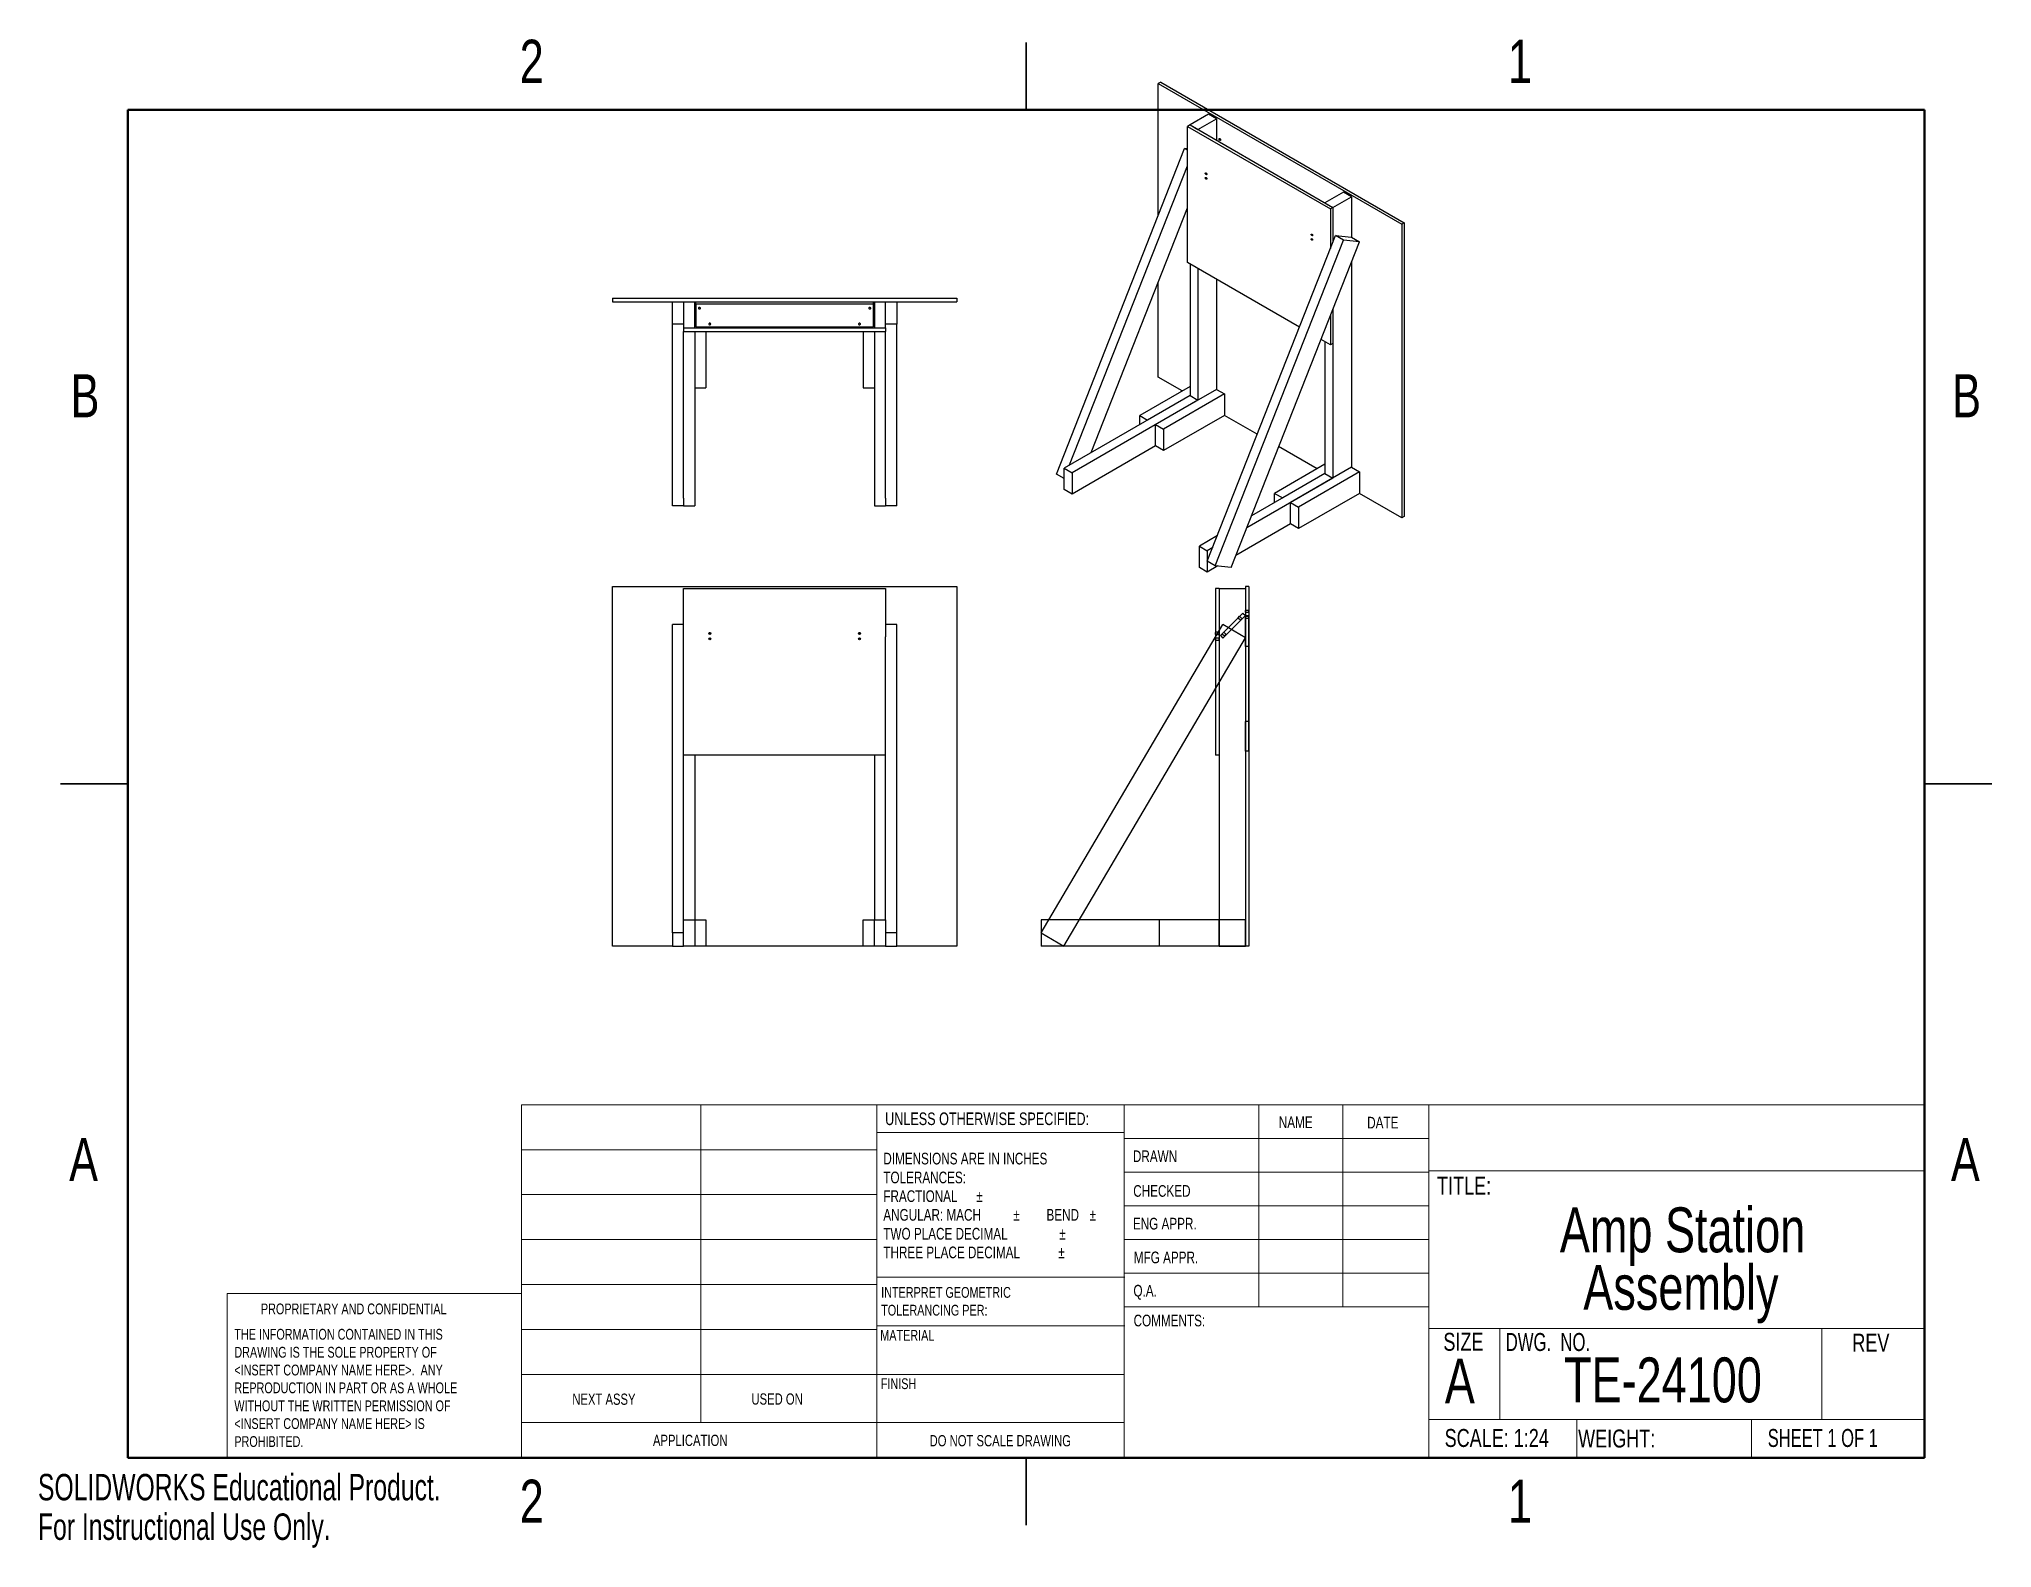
# Model space of a CAD drawing. Header units: inches. Extents: x 0 to 10.9, y 0 to 8.4.
import ezdxf

# ---------------------------------------------------------------- set-up
doc = ezdxf.new("R2010")
doc.units = ezdxf.units.IN
doc.header["$MEASUREMENT"] = 0
doc.styles.add('SLDTEXTSTYLE0', font='TXT', dxfattribs={"width": 0.75})
doc.styles.add('SLDTEXTSTYLE1', font='TXT', dxfattribs={"width": 0.6875})
doc.styles.add('SLDTEXTSTYLE2', font='TXT', dxfattribs={"width": 0.694444})
doc.styles.add('SLDTEXTSTYLE3', font='TXT', dxfattribs={"width": 0.7})

msp = doc.modelspace()

# ---------------------------------------------------------------- linework, layer by layer
at = {"color": 7, "linetype": 'Continuous', "lineweight": 25}
for p, q in [((5.5, 8.375), (5.5, 8)), ((5.5, 8), (5.5, 8.375)), ((6.249, 8.154), (6.235, 8.146)), ((6.249, 8.154), (7.604, 7.371)), ((6.235, 8.146), (7.59, 7.363)), ((6.235, 7.413), (6.235, 8.146)), ((6.515, 7.975), (6.412, 7.916)), ((6.456, 7.89), (6.559, 7.95)), ((6.559, 7.95), (6.515, 7.975)), ((6.559, 7.95), (6.559, 7.831)), ((6.412, 7.916), (6.398, 7.908)), ((6.398, 7.151), (6.398, 7.908)), ((6.398, 7.908), (7.194, 7.449)), ((6.412, 7.916), (7.207, 7.457)), ((6.412, 7.916), (6.456, 7.89)), ((5.668, 5.973), (6.382, 7.785)), ((6.382, 7.785), (6.398, 7.784)), ((6.398, 7.776), (6.382, 7.785)), ((5.742, 6.024), (6.398, 7.689)), ((7.266, 7.542), (7.163, 7.482)), ((7.207, 7.457), (7.311, 7.516)), ((7.311, 7.516), (7.266, 7.542)), ((7.311, 7.516), (7.311, 7.291)), ((5.862, 6.093), (6.398, 7.454)), ((7.163, 7.482), (7.207, 7.457)), ((7.207, 7.457), (7.194, 7.449)), ((7.194, 7.449), (7.194, 7.229)), ((7.207, 7.457), (7.207, 7.264)), ((6.508, 5.489), (7.222, 7.301)), ((7.266, 7.275), (7.222, 7.301)), ((7.222, 7.301), (7.311, 7.291)), ((7.311, 7.291), (7.355, 7.266)), ((7.604, 7.371), (7.59, 7.363)), ((7.59, 7.363), (7.59, 5.73)), ((7.604, 7.371), (7.604, 5.738)), ((6.552, 5.463), (7.266, 7.275)), ((6.641, 5.454), (7.355, 7.266)), ((7.355, 7.266), (7.266, 7.275)), ((7.021, 6.791), (6.398, 7.151)), ((6.412, 7.143), (6.412, 6.41)), ((6.456, 7.117), (6.456, 6.385)), ((7.311, 7.154), (7.311, 6.011)), ((6.235, 6.512), (6.235, 7.04)), ((6.559, 7.058), (6.559, 6.444)), ((3.197, 6.952), (3.197, 6.932)), ((3.197, 6.952), (5.114, 6.952)), ((3.197, 6.932), (5.114, 6.932)), ((3.531, 6.807), (3.531, 6.932)), ((3.593, 6.932), (3.593, 6.787)), ((3.656, 6.787), (3.656, 6.932)), ((3.661, 6.919), (3.661, 6.932)), ((4.65, 6.919), (3.661, 6.919)), ((3.661, 6.919), (3.661, 6.793)), ((4.65, 6.919), (4.65, 6.932)), ((4.65, 6.793), (4.65, 6.919)), ((4.656, 6.932), (4.656, 6.787)), ((4.718, 6.787), (4.718, 6.932)), ((4.781, 6.932), (4.781, 6.807)), ((5.114, 6.952), (5.114, 6.932)), ((7.194, 6.857), (7.194, 6.692)), ((7.207, 6.892), (7.207, 6.7)), ((7.207, 6.892), (7.207, 5.951)), ((3.593, 6.807), (3.531, 6.807)), ((3.531, 5.797), (3.531, 6.807)), ((3.593, 6.787), (3.593, 6.767)), ((3.593, 6.787), (4.718, 6.787)), ((3.593, 6.787), (3.656, 6.787)), ((3.593, 6.767), (4.718, 6.767)), ((3.593, 5.839), (3.593, 6.767)), ((3.656, 6.767), (3.656, 6.453)), ((3.656, 6.767), (3.656, 5.797)), ((3.661, 6.793), (4.65, 6.793)), ((3.718, 6.793), (3.718, 6.787)), ((3.718, 6.767), (3.718, 6.453)), ((4.593, 6.793), (4.593, 6.787)), ((4.593, 6.767), (4.593, 6.453)), ((4.656, 6.787), (4.718, 6.787)), ((4.656, 6.767), (4.656, 6.453)), ((4.656, 6.767), (4.656, 5.797)), ((4.781, 6.807), (4.718, 6.807)), ((4.718, 6.787), (4.718, 6.767)), ((4.718, 5.839), (4.718, 6.767)), ((4.781, 5.797), (4.781, 6.807)), ((7.194, 6.692), (7.141, 6.722)), ((7.163, 6.709), (7.163, 5.977)), ((7.207, 6.7), (7.194, 6.692)), ((3.656, 6.453), (3.718, 6.453)), ((4.593, 6.453), (4.656, 6.453)), ((6.412, 6.461), (6.132, 6.3)), ((6.559, 6.444), (6.22, 6.249)), ((6.368, 6.436), (6.235, 6.512)), ((6.603, 6.419), (6.265, 6.223)), ((6.559, 6.444), (6.603, 6.419)), ((6.603, 6.419), (6.603, 6.3)), ((6.412, 6.41), (5.712, 6.006)), ((6.456, 6.385), (5.756, 5.981)), ((6.412, 6.41), (6.176, 6.274)), ((6.412, 6.41), (6.456, 6.385)), ((6.132, 6.3), (6.176, 6.274)), ((6.132, 6.249), (6.132, 6.3)), ((6.22, 6.249), (6.265, 6.223)), ((6.22, 6.13), (6.22, 6.249)), ((6.603, 6.3), (6.265, 6.104)), ((6.265, 6.223), (6.265, 6.104)), ((6.786, 6.195), (6.603, 6.3)), ((6.22, 6.13), (5.756, 5.862)), ((6.265, 6.104), (6.22, 6.13)), ((7.119, 6.002), (6.905, 6.126)), ((5.712, 6.006), (5.756, 5.981)), ((5.712, 5.887), (5.712, 6.006)), ((5.756, 5.981), (5.756, 5.862)), ((7.163, 6.028), (6.883, 5.866)), ((7.311, 6.011), (6.972, 5.815)), ((7.355, 5.985), (7.016, 5.79)), ((7.311, 6.011), (7.355, 5.985)), ((7.355, 5.985), (7.355, 5.866)), ((5.712, 5.948), (5.668, 5.973)), ((5.756, 5.862), (5.712, 5.887)), ((7.207, 5.951), (6.728, 5.674)), ((7.163, 5.977), (6.754, 5.74)), ((7.163, 5.977), (6.928, 5.841)), ((7.163, 5.977), (7.207, 5.951)), ((3.593, 5.797), (3.531, 5.797)), ((3.593, 5.839), (3.593, 5.797)), ((3.593, 5.797), (3.656, 5.797)), ((4.656, 5.797), (4.718, 5.797)), ((4.718, 5.839), (4.718, 5.797)), ((4.781, 5.797), (4.718, 5.797)), ((6.883, 5.866), (6.928, 5.841)), ((6.883, 5.815), (6.883, 5.866)), ((6.972, 5.815), (7.016, 5.79)), ((6.972, 5.696), (6.972, 5.815)), ((7.355, 5.866), (7.016, 5.671)), ((7.016, 5.79), (7.016, 5.671)), ((7.59, 5.73), (7.355, 5.866)), ((6.972, 5.696), (6.667, 5.52)), ((7.016, 5.671), (6.972, 5.696)), ((7.604, 5.738), (7.59, 5.73)), ((6.564, 5.631), (6.464, 5.573)), ((6.464, 5.573), (6.508, 5.547)), ((6.464, 5.454), (6.464, 5.573)), ((6.538, 5.565), (6.508, 5.547)), ((6.508, 5.547), (6.508, 5.428)), ((6.508, 5.428), (6.464, 5.454)), ((6.552, 5.463), (6.508, 5.489)), ((6.566, 5.462), (6.508, 5.428)), ((6.641, 5.454), (6.552, 5.463)), ((3.197, 3.347), (3.197, 5.347)), ((3.197, 5.347), (5.114, 5.347)), ((3.593, 5.337), (4.718, 5.337)), ((3.593, 5.068), (3.593, 5.337)), ((4.718, 5.337), (4.718, 5.068)), ((5.114, 5.347), (5.114, 3.347)), ((6.574, 5.337), (6.554, 5.337)), ((6.554, 5.337), (6.554, 4.41)), ((6.574, 5.337), (6.574, 3.347)), ((6.574, 5.337), (6.72, 5.337)), ((6.574, 5.337), (6.574, 4.41)), ((6.739, 5.347), (6.72, 5.347)), ((6.72, 5.347), (6.72, 3.347)), ((6.72, 5.337), (6.72, 3.347)), ((6.739, 5.347), (6.739, 3.347)), ((3.531, 3.421), (3.531, 5.136)), ((3.593, 5.136), (3.531, 5.136)), ((4.781, 5.136), (4.718, 5.136)), ((4.781, 3.421), (4.781, 5.136)), ((5.584, 3.421), (6.594, 5.136)), ((6.706, 5.2), (6.581, 5.075)), ((6.72, 5.062), (6.594, 5.136)), ((6.72, 5.186), (6.595, 5.061)), ((6.68, 5.174), (6.688, 5.182)), ((6.68, 5.174), (6.688, 5.182)), ((6.68, 5.174), (6.694, 5.16)), ((6.68, 5.174), (6.694, 5.16)), ((6.702, 5.168), (6.688, 5.182)), ((6.702, 5.168), (6.688, 5.182)), ((6.694, 5.16), (6.702, 5.168)), ((6.694, 5.16), (6.702, 5.168)), ((6.706, 5.2), (6.72, 5.186)), ((6.739, 5.215), (6.72, 5.215)), ((6.739, 5.215), (6.72, 5.215)), ((6.72, 5.204), (6.72, 5.215)), ((6.72, 5.204), (6.72, 5.215)), ((6.72, 5.204), (6.739, 5.204)), ((6.72, 5.204), (6.739, 5.204)), ((6.739, 5.184), (6.72, 5.184)), ((6.739, 5.184), (6.72, 5.184)), ((6.72, 5.172), (6.72, 5.184)), ((6.72, 5.172), (6.72, 5.184)), ((6.739, 5.181), (6.72, 5.181)), ((6.72, 5.014), (6.72, 5.181)), ((6.72, 5.181), (6.72, 5.014)), ((6.72, 5.172), (6.739, 5.172)), ((6.72, 5.172), (6.739, 5.172)), ((6.739, 5.204), (6.739, 5.215)), ((6.739, 5.204), (6.739, 5.215)), ((6.739, 5.172), (6.739, 5.184)), ((6.739, 5.172), (6.739, 5.184)), ((6.739, 5.014), (6.739, 5.181)), ((6.739, 5.181), (6.739, 5.014)), ((3.593, 3.493), (3.593, 5.068)), ((3.737, 5.061), (3.741, 5.061)), ((4.57, 5.061), (4.575, 5.061)), ((4.718, 3.493), (4.718, 5.068)), ((5.71, 3.347), (6.72, 5.062)), ((6.574, 5.093), (6.554, 5.093)), ((6.574, 5.093), (6.554, 5.093)), ((6.554, 5.081), (6.554, 5.092)), ((6.554, 5.081), (6.554, 5.092)), ((6.554, 5.081), (6.574, 5.081)), ((6.554, 5.081), (6.574, 5.081)), ((6.574, 5.061), (6.554, 5.061)), ((6.574, 5.061), (6.554, 5.061)), ((6.554, 5.05), (6.554, 5.061)), ((6.554, 5.05), (6.554, 5.061)), ((6.554, 5.05), (6.574, 5.05)), ((6.554, 5.05), (6.574, 5.05)), ((6.574, 5.081), (6.574, 5.092)), ((6.574, 5.081), (6.574, 5.092)), ((6.574, 5.05), (6.574, 5.061)), ((6.574, 5.05), (6.574, 5.061)), ((6.581, 5.075), (6.595, 5.061)), ((6.591, 5.085), (6.6, 5.093)), ((6.591, 5.085), (6.6, 5.093)), ((6.591, 5.085), (6.605, 5.071)), ((6.591, 5.085), (6.605, 5.071)), ((6.613, 5.08), (6.6, 5.093)), ((6.613, 5.08), (6.6, 5.093)), ((6.605, 5.071), (6.613, 5.08)), ((6.605, 5.071), (6.613, 5.08)), ((6.739, 5.014), (6.72, 5.014)), ((6.72, 5.014), (6.72, 4.597)), ((6.739, 4.597), (6.739, 5.014)), ((6.739, 4.597), (6.72, 4.597)), ((6.72, 4.597), (6.72, 4.431)), ((6.72, 4.431), (6.72, 4.597)), ((6.739, 4.431), (6.739, 4.597)), ((6.739, 4.597), (6.739, 4.431)), ((4.718, 4.41), (3.593, 4.41)), ((3.656, 4.41), (3.656, 3.493)), ((4.656, 4.41), (4.656, 3.493)), ((6.574, 4.41), (6.554, 4.41)), ((6.739, 4.431), (6.72, 4.431)), ((0.125, 4.25), (0.5, 4.25)), ((0.5, 4.25), (0.125, 4.25)), ((10.875, 4.25), (10.5, 4.25)), ((10.5, 4.25), (10.875, 4.25)), ((3.593, 3.347), (3.593, 3.493)), ((3.593, 3.493), (3.656, 3.493)), ((3.656, 3.493), (3.718, 3.493)), ((3.656, 3.493), (3.656, 3.347)), ((3.718, 3.493), (3.718, 3.347)), ((4.593, 3.347), (4.593, 3.493)), ((4.593, 3.493), (4.656, 3.493)), ((4.656, 3.493), (4.718, 3.493)), ((4.656, 3.347), (4.656, 3.493)), ((4.718, 3.493), (4.718, 3.347)), ((5.584, 3.493), (5.584, 3.347)), ((6.574, 3.493), (5.584, 3.493)), ((6.241, 3.493), (6.241, 3.347)), ((6.72, 3.493), (6.241, 3.493)), ((6.574, 3.347), (6.574, 3.493)), ((6.72, 3.347), (6.72, 3.493)), ((3.593, 3.421), (3.531, 3.421)), ((3.531, 3.421), (3.531, 3.347)), ((4.781, 3.421), (4.718, 3.421)), ((4.781, 3.347), (4.781, 3.421)), ((5.584, 3.421), (5.71, 3.347)), ((3.531, 3.347), (3.197, 3.347)), ((3.531, 3.347), (3.593, 3.347)), ((3.656, 3.347), (3.593, 3.347)), ((3.718, 3.347), (3.656, 3.347)), ((4.593, 3.347), (3.718, 3.347)), ((4.656, 3.347), (4.593, 3.347)), ((4.718, 3.347), (4.656, 3.347)), ((4.718, 3.347), (4.781, 3.347)), ((5.114, 3.347), (4.781, 3.347)), ((6.574, 3.347), (5.584, 3.347)), ((6.72, 3.347), (6.241, 3.347)), ((6.574, 3.347), (6.72, 3.347)), ((6.739, 3.347), (6.72, 3.347)), ((5.5, 0.125), (5.5, 0.5)), ((5.5, 0.5), (5.5, 0.125))]:
    msp.add_line(p, q, dxfattribs=at)
at = {"color": 7, "linetype": 'Continuous', "lineweight": 50}
for p, q in [((0.5, 0.5), (0.5, 8)), ((0.5, 8), (10.5, 8)), ((10.5, 8), (10.5, 0.5)), ((10.5, 0.5), (0.5, 0.5))]:
    msp.add_line(p, q, dxfattribs=at)
at = {"color": 7, "linetype": 'Continuous', "lineweight": 18}
for p, q in [((2.691, 2.464), (10.5, 2.464)), ((2.691, 0.5), (2.691, 2.464)), ((3.689, 2.464), (3.689, 0.696)), ((4.668, 0.5), (4.668, 2.464)), ((6.045, 2.464), (6.045, 0.5)), ((6.794, 2.464), (6.794, 1.339)), ((7.262, 2.464), (7.262, 1.339)), ((7.741, 2.464), (7.741, 0.5)), ((6.045, 2.31), (4.668, 2.31)), ((2.691, 2.214), (4.668, 2.214)), ((6.045, 2.277), (7.741, 2.277)), ((6.045, 2.089), (7.741, 2.089)), ((7.741, 2.097), (10.5, 2.097)), ((2.691, 1.964), (4.668, 1.964)), ((6.045, 1.902), (7.741, 1.902)), ((2.691, 1.714), (4.668, 1.714)), ((7.741, 1.714), (6.045, 1.714)), ((7.741, 1.527), (6.045, 1.527)), ((1.054, 0.5), (1.054, 1.414)), ((2.691, 1.414), (1.054, 1.414)), ((2.691, 1.464), (4.668, 1.464)), ((4.668, 1.504), (6.05, 1.504)), ((7.741, 1.339), (6.05, 1.339)), ((2.691, 1.214), (4.668, 1.214)), ((4.668, 1.234), (6.05, 1.234)), ((7.741, 1.22), (10.5, 1.22)), ((8.137, 1.22), (8.137, 0.713)), ((9.928, 1.22), (9.928, 0.713)), ((2.691, 0.964), (4.668, 0.964)), ((4.668, 0.964), (6.045, 0.964)), ((2.691, 0.696), (6.045, 0.696)), ((7.741, 0.713), (10.5, 0.713)), ((8.564, 0.713), (8.564, 0.5)), ((9.536, 0.713), (9.536, 0.5))]:
    msp.add_line(p, q, dxfattribs=at)
at = {"color": 7, "linetype": 'Continuous', "lineweight": 25, "flags": 128}
for points in [[(6.574, 7.838), (6.574, 7.839), (6.574, 7.84), (6.575, 7.84), (6.577, 7.84), (6.578, 7.84), (6.579, 7.839), (6.581, 7.837), (6.581, 7.835), (6.582, 7.834), (6.582, 7.832), (6.581, 7.831), (6.581, 7.83), (6.579, 7.83), (6.578, 7.83), (6.577, 7.831), (6.575, 7.832), (6.574, 7.834), (6.574, 7.836), (6.574, 7.838)], [(6.501, 7.64), (6.5, 7.641), (6.499, 7.642), (6.498, 7.644), (6.497, 7.645), (6.497, 7.647), (6.498, 7.648), (6.498, 7.649), (6.499, 7.649), (6.501, 7.649), (6.502, 7.648), (6.503, 7.647), (6.504, 7.646), (6.505, 7.644), (6.505, 7.642), (6.505, 7.641), (6.505, 7.64), (6.504, 7.639), (6.503, 7.639), (6.501, 7.64)], [(6.501, 7.614), (6.5, 7.615), (6.499, 7.617), (6.498, 7.618), (6.497, 7.62), (6.497, 7.621), (6.498, 7.623), (6.498, 7.624), (6.499, 7.624), (6.501, 7.624), (6.502, 7.623), (6.503, 7.622), (6.504, 7.62), (6.505, 7.619), (6.505, 7.617), (6.505, 7.615), (6.505, 7.614), (6.504, 7.614), (6.503, 7.614), (6.501, 7.614)], [(7.091, 7.3), (7.089, 7.301), (7.088, 7.302), (7.087, 7.304), (7.087, 7.305), (7.087, 7.307), (7.087, 7.308), (7.088, 7.309), (7.089, 7.309), (7.09, 7.309), (7.091, 7.308), (7.092, 7.307), (7.093, 7.306), (7.094, 7.304), (7.094, 7.302), (7.094, 7.301), (7.094, 7.3), (7.093, 7.299), (7.092, 7.299), (7.091, 7.3)], [(7.091, 7.274), (7.089, 7.275), (7.088, 7.276), (7.087, 7.278), (7.087, 7.28), (7.087, 7.281), (7.087, 7.283), (7.088, 7.283), (7.089, 7.284), (7.09, 7.283), (7.091, 7.283), (7.092, 7.282), (7.093, 7.28), (7.094, 7.278), (7.094, 7.277), (7.094, 7.275), (7.094, 7.274), (7.093, 7.274), (7.092, 7.274), (7.091, 7.274)], [(3.682, 6.892), (3.684, 6.893), (3.685, 6.893), (3.687, 6.894), (3.687, 6.895), (3.688, 6.897), (3.687, 6.898), (3.686, 6.899), (3.684, 6.9), (3.683, 6.901), (3.681, 6.901), (3.679, 6.9), (3.677, 6.899), (3.676, 6.898), (3.676, 6.897), (3.676, 6.895), (3.677, 6.894), (3.678, 6.893), (3.68, 6.893), (3.682, 6.892)], [(4.63, 6.892), (4.632, 6.893), (4.633, 6.893), (4.635, 6.894), (4.635, 6.895), (4.635, 6.897), (4.635, 6.898), (4.634, 6.899), (4.632, 6.9), (4.631, 6.901), (4.629, 6.901), (4.627, 6.9), (4.625, 6.899), (4.624, 6.898), (4.624, 6.897), (4.624, 6.895), (4.625, 6.894), (4.626, 6.893), (4.628, 6.893), (4.63, 6.892)], [(3.739, 6.804), (3.741, 6.804), (3.743, 6.805), (3.744, 6.806), (3.745, 6.807), (3.745, 6.808), (3.744, 6.81), (3.743, 6.811), (3.742, 6.812), (3.74, 6.812), (3.738, 6.812), (3.736, 6.812), (3.735, 6.811), (3.734, 6.81), (3.733, 6.808), (3.733, 6.807), (3.734, 6.806), (3.735, 6.805), (3.737, 6.804), (3.739, 6.804)], [(4.572, 6.804), (4.574, 6.804), (4.576, 6.805), (4.577, 6.806), (4.578, 6.807), (4.578, 6.808), (4.578, 6.81), (4.577, 6.811), (4.575, 6.812), (4.573, 6.812), (4.571, 6.812), (4.57, 6.812), (4.568, 6.811), (4.567, 6.81), (4.566, 6.808), (4.567, 6.807), (4.567, 6.806), (4.569, 6.805), (4.57, 6.804), (4.572, 6.804)]]:
    msp.add_lwpolyline(points, dxfattribs=at)
at = {"color": 7, "linetype": 'Continuous', "lineweight": 25}
for centre in [(3.739, 5.087), (3.739, 5.056), (4.572, 5.087), (4.572, 5.056)]:
    msp.add_circle(centre, 0.00553, dxfattribs=at)
for centre, start, end in [((3.739, 5.091), 213.9232, 274.1853), ((3.739, 5.091), 265.8147, 326.0768), ((4.572, 5.091), 213.9233, 274.1853), ((4.573, 5.091), 265.8147, 326.0767)]:
    msp.add_arc(centre, 0.00606, start, end, dxfattribs=at)

# ---------------------------------------------------------------- texts
at = {"color": 7, "linetype": 'Continuous', "lineweight": 0}
for s, insert, char_height, attachment_point, style in [('2', (2.748, 8.39), 0.24, 2, 'SLDTEXTSTYLE0'), ('1', (8.248, 8.39), 0.24, 2, 'SLDTEXTSTYLE0'), ('B', (0.262, 6.529), 0.24, 2, 'SLDTEXTSTYLE0'), ('B', (10.734, 6.529), 0.24, 2, 'SLDTEXTSTYLE0'), ('UNLESS OTHERWISE SPECIFIED:', (4.715, 2.421), 0.07, 1, 'SLDTEXTSTYLE0'), ('NAME', (6.906, 2.399), 0.065, 1, 'SLDTEXTSTYLE0'), ('DATE', (7.398, 2.397), 0.065, 1, 'SLDTEXTSTYLE0'), ('A', (0.254, 2.279), 0.24, 2, 'SLDTEXTSTYLE0'), ('DIMENSIONS ARE IN INCHES', (4.705, 2.197), 0.065, 1, 'SLDTEXTSTYLE0'), ('DRAWN', (6.094, 2.21), 0.065, 1, 'SLDTEXTSTYLE0'), ('A', (10.727, 2.279), 0.24, 2, 'SLDTEXTSTYLE0'), ('TOLERANCES:', (4.705, 2.092), 0.065, 1, 'SLDTEXTSTYLE0'), ('FRACTIONAL', (4.705, 1.988), 0.065, 1, 'SLDTEXTSTYLE0'), ('%%p', (5.223, 1.988), 0.065, 1, 'SLDTEXTSTYLE0'), ('CHECKED', (6.096, 2.017), 0.065, 1, 'SLDTEXTSTYLE0'), ('TITLE:', (7.787, 2.063), 0.1, 1, 'SLDTEXTSTYLE0'), ('ANGULAR: MACH', (4.705, 1.884), 0.065, 1, 'SLDTEXTSTYLE0'), ('%%p', (5.429, 1.884), 0.065, 1, 'SLDTEXTSTYLE0'), ('BEND', (5.613, 1.884), 0.065, 1, 'SLDTEXTSTYLE0'), ('%%p', (5.853, 1.884), 0.065, 1, 'SLDTEXTSTYLE0'), ('Amp Station', (9.153, 1.893), 0.25, 2, 'SLDTEXTSTYLE0'), ('TWO PLACE DECIMAL', (4.705, 1.779), 0.065, 1, 'SLDTEXTSTYLE0'), ('%%p', (5.685, 1.779), 0.065, 1, 'SLDTEXTSTYLE0'), ('ENG APPR.', (6.094, 1.835), 0.065, 1, 'SLDTEXTSTYLE0'), ('THREE PLACE DECIMAL', (4.705, 1.675), 0.065, 1, 'SLDTEXTSTYLE0'), ('%%p', (5.679, 1.675), 0.065, 1, 'SLDTEXTSTYLE0'), ('MFG APPR.', (6.099, 1.647), 0.065, 1, 'SLDTEXTSTYLE0'), ('Assembly', (9.144, 1.573), 0.25, 2, 'SLDTEXTSTYLE0'), ('INTERPRET GEOMETRIC', (4.693, 1.45), 0.06, 1, 'SLDTEXTSTYLE0'), ('Q.A.', (6.097, 1.462), 0.065, 1, 'SLDTEXTSTYLE0'), ('PROPRIETARY AND CONFIDENTIAL', (1.241, 1.358), 0.06, 1, 'SLDTEXTSTYLE0'), ('TOLERANCING PER:', (4.693, 1.351), 0.06, 1, 'SLDTEXTSTYLE0'), ('THE INFORMATION CONTAINED IN THIS', (1.093, 1.217), 0.06, 1, 'SLDTEXTSTYLE0'), ('MATERIAL', (4.688, 1.211), 0.06, 1, 'SLDTEXTSTYLE0'), ('COMMENTS:', (6.098, 1.296), 0.065, 1, 'SLDTEXTSTYLE0'), ('SIZE', (7.822, 1.195), 0.1, 1, 'SLDTEXTSTYLE0'), ('DRAWING IS THE SOLE PROPERTY OF', (1.093, 1.117), 0.06, 1, 'SLDTEXTSTYLE0'), ('DWG.  NO.', (8.169, 1.194), 0.1, 1, 'SLDTEXTSTYLE2'), ('REV', (10.098, 1.19), 0.1, 1, 'SLDTEXTSTYLE0'), ('<INSERT COMPANY NAME HERE>.  ANY', (1.093, 1.018), 0.06, 1, 'SLDTEXTSTYLE0'), ('A', (7.83, 1.052), 0.25, 1, 'SLDTEXTSTYLE0'), ('TE-24100', (9.044, 1.058), 0.25, 2, 'SLDTEXTSTYLE0'), ('REPRODUCTION IN PART OR AS A WHOLE', (1.093, 0.919), 0.06, 1, 'SLDTEXTSTYLE0'), ('FINISH', (4.691, 0.942), 0.06, 1, 'SLDTEXTSTYLE0'), ('WITHOUT THE WRITTEN PERMISSION OF', (1.093, 0.819), 0.06, 1, 'SLDTEXTSTYLE0'), ('NEXT ASSY', (2.974, 0.857), 0.0625, 1, 'SLDTEXTSTYLE0'), ('USED ON', (3.971, 0.858), 0.0625, 1, 'SLDTEXTSTYLE0'), ('<INSERT COMPANY NAME HERE> IS', (1.093, 0.72), 0.06, 1, 'SLDTEXTSTYLE0'), ('SCALE: 1:24', (7.829, 0.66), 0.1, 1, 'SLDTEXTSTYLE0'), ('WEIGHT:', (8.572, 0.657), 0.1, 1, 'SLDTEXTSTYLE0'), ('SHEET 1 OF 1', (9.627, 0.66), 0.1, 1, 'SLDTEXTSTYLE1'), ('PROHIBITED.', (1.093, 0.62), 0.06, 1, 'SLDTEXTSTYLE0'), ('APPLICATION', (3.423, 0.628), 0.0625, 1, 'SLDTEXTSTYLE0'), ('DO NOT SCALE DRAWING', (5.356, 0.626), 0.0625, 2, 'SLDTEXTSTYLE0'), ('2', (2.748, 0.378), 0.24, 2, 'SLDTEXTSTYLE0'), ('1', (8.248, 0.378), 0.24, 2, 'SLDTEXTSTYLE0')]:
    msp.add_mtext(s, dxfattribs=dict(at, insert=insert, char_height=char_height, attachment_point=attachment_point, style=style))
at = {"color": 7, "linetype": 'Continuous', "char_height": 0.14705, "attachment_point": 1, "style": 'SLDTEXTSTYLE3'}
for s, insert in [('SOLIDWORKS Educational Product.', (0, 0.41)), ('For Instructional Use Only.', (0, 0.19))]:
    msp.add_mtext(s, dxfattribs=dict(at, insert=insert))

doc.saveas('drawing.dxf')
